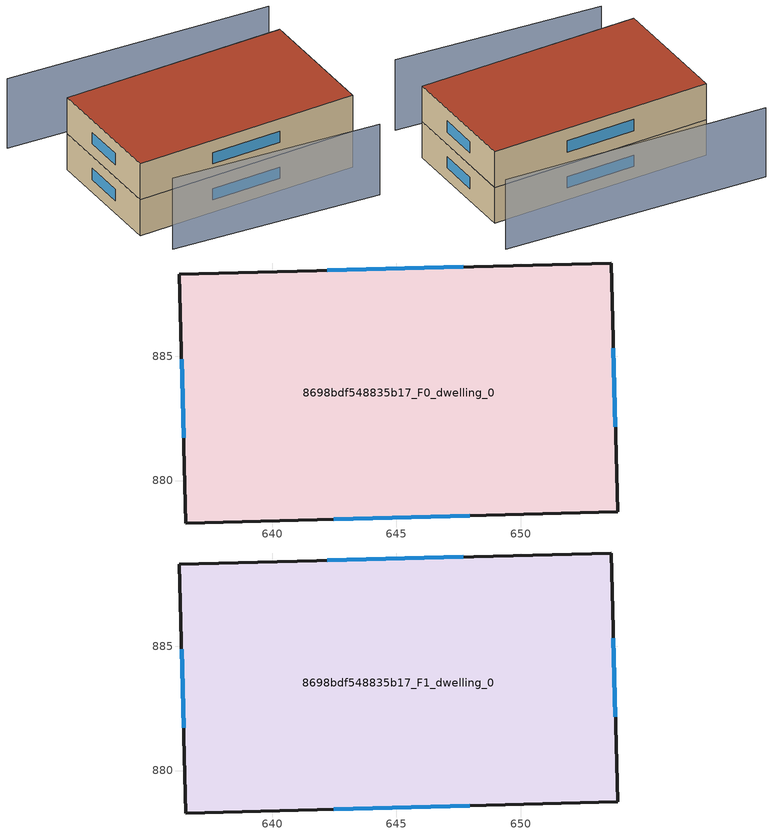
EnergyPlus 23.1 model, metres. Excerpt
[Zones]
8698bdf548835b17_F0_dwelling_0
 floor ground (EU_floor_Construction): 653.65,888.76 653.91,878.74 636.52,878.29 636.26,888.32 z0
 wall outside (EU_wall_Construction): 636.26,888.32 636.52,878.29 653.91,878.74 653.65,888.76 636.26,888.32 z0:3
 window (EU_Window_Construction): 636.35,884.88 636.43,881.72 / 647.7,888.61 642.21,888.47 / 653.82,882.17 653.74,885.33 / 642.47,878.44 647.95,878.58 z1.03:1.97
8698bdf548835b17_F1_dwelling_0
 floor to 8698bdf548835b17_F0_dwelling_0 (EU_floor_Construction): 653.65,888.76 653.91,878.74 636.52,878.29 636.26,888.32 z3
 wall outside (EU_wall_Construction): 636.26,888.32 636.52,878.29 653.91,878.74 653.65,888.76 636.26,888.32 z3:6
 window (EU_Window_Construction): 636.35,884.88 636.43,881.72 / 647.7,888.61 642.21,888.47 / 653.82,882.17 653.74,885.33 / 642.47,878.44 647.95,878.58 z4.03:4.97
 roof outside (EU_roof_Construction): 653.91,878.74 653.65,888.76 636.26,888.32 636.52,878.29 z6
shading: 637.65,875.64 653.82,874.66 z0:5.9; 654.64,892.08 633.95,892.82 z0:5.8
[Building]
EU S2 Campaign: North Axis=0; Terrain=City; Solar Distribution=FullExterior
[Site:Location]
Cape.Town.Intl.AP: Latitude=-33.965; Longitude=18.602; Time Zone=2; Elevation=46
[SizingPeriod:WeatherFileDays]
AnnualSizingPeriod: Begin Month=1; Begin Day of Month=1; End Month=12; End Day of Month=31; Day of Week for Start Day=Monday; Use Weather File Daylight Saving Period=No; Use Weather File Rain and Snow Indicators=No
[MATERIAL]
EU_InternalMass_Material: Roughness=MediumRough; Thickness=0.1; Conductivity=1; Density=1800; Specific Heat=900; Thermal Absorptance=0.9; Solar Absorptance=0.7; Visible Absorptance=0.7
[MATERIAL:NOMASS] Roughness=MediumRough; Thermal Absorptance=0.9; Solar Absorptance=0.7; Visible Absorptance=0.7
Name | Thermal Resistance
EU_wall_NoMass | 0.493876
EU_roof_NoMass | 0.449382
EU_floor_NoMass | 1.25
[WINDOWMATERIAL:SIMPLEGLAZINGSYSTEM]
EU_Window_SimpleGlazing: UFactor=4.4; Solar Heat Gain Coefficient=0.85; Visible Transmittance=0.85
[CONSTRUCTION]
EU_wall_Construction: EU_wall_NoMass
EU_roof_Construction: EU_roof_NoMass
EU_floor_Construction: EU_floor_NoMass
EU_Window_Construction: EU_Window_SimpleGlazing
EU_InternalMass_Construction: EU_InternalMass_Material
[ZONE] Type=1; Multiplier=1; Ceiling Height=autocalculate; Volume=523.49; Floor Area=autocalculate; Part of Total Floor Area=Yes
8698bdf548835b17_F0_dwelling_0; 8698bdf548835b17_F1_dwelling_0
[INTERNALMASS] Construction=EU_InternalMass_Construction; Surface Area=174.497
Name | Zone or ZoneList
8698bdf548835b17_F0_dwelling_0_EU_InternalMass | 8698bdf548835b17_F0_dwelling_0
8698bdf548835b17_F1_dwelling_0_EU_InternalMass | 8698bdf548835b17_F1_dwelling_0
[OTHEREQUIPMENT] Fuel Type=Electricity; Design Level Calculation Method=Watts/Area; Power per Zone Floor Area=1; Fraction Latent=0; Fraction Radiant=0; Fraction Lost=0; Carbon Dioxide Generation Rate=0; EndUse Subcategory=EU_Step8_InternalGains
Name | Zone or ZoneList or Space or SpaceList | Schedule
EU_Step8_InternalGain_8698bdf548835b17_F0_dwelling_0_f000 | 8698bdf548835b17_F0_dwelling_0 | EU_Step8_GainSchedule_8698bdf548835b17_F0_dwelling_0_f000
EU_Step8_InternalGain_8698bdf548835b17_F1_dwelling_0_f000 | 8698bdf548835b17_F1_dwelling_0 | EU_Step8_GainSchedule_8698bdf548835b17_F1_dwelling_0_f000
[ZONEVENTILATION:DESIGNFLOWRATE] Schedule=EU_AlwaysOn; Design Flow Rate Calculation Method=AirChanges/Hour; Air Changes per Hour=0.64; Ventilation Type=Natural; Fan Pressure Rise=0; Fan Total Efficiency=1; Constant Term Coefficient=1; Temperature Term Coefficient=0; Velocity Term Coefficient=0; Velocity Squared Term Coefficient=0; Minimum Indoor Temperature=-100; Maximum Indoor Temperature=100; Delta Temperature=-100; Minimum Outdoor Temperature=-100; Maximum Outdoor Temperature=100; Maximum Wind Speed=40
Name | Zone or ZoneList or Space or SpaceList
EU_ConstantAir_8698bdf548835b17_F0_dwelling_0 | 8698bdf548835b17_F0_dwelling_0
EU_ConstantAir_8698bdf548835b17_F1_dwelling_0 | 8698bdf548835b17_F1_dwelling_0
[HVACTEMPLATE:THERMOSTAT] Constant Heating Setpoint=20; Constant Cooling Setpoint=50
EU_HeatOnly_8698bdf548835b17_F0_dwelling_0; EU_HeatOnly_8698bdf548835b17_F1_dwelling_0
[HVACTEMPLATE:ZONE:IDEALLOADSAIRSYSTEM] System Availability Schedule=EU_AlwaysOn; Maximum Heating Supply Air Temperature=50; Minimum Cooling Supply Air Temperature=13; Maximum Heating Supply Air Humidity Ratio=0.0156; Minimum Cooling Supply Air Humidity Ratio=0.0077; Heating Limit=NoLimit; Cooling Limit=NoLimit; Heating Availability Schedule=EU_AlwaysOn; Cooling Availability Schedule=EU_CoolingOff; Dehumidification Control Type=ConstantSensibleHeatRatio; Cooling Sensible Heat Ratio=0.7; Dehumidification Setpoint=60; Humidification Control Type=None; Humidification Setpoint=30; Outdoor Air Method=None; Outdoor Air Flow Rate per Person=0.00944; Outdoor Air Flow Rate per Zone Floor Area=0; Outdoor Air Flow Rate per Zone=0; Demand Controlled Ventilation Type=None; Outdoor Air Economizer Type=NoEconomizer; Heat Recovery Type=None; Sensible Heat Recovery Effectiveness=0.7; Latent Heat Recovery Effectiveness=0.65
Name | Template Thermostat
8698bdf548835b17_F0_dwelling_0 | EU_HeatOnly_8698bdf548835b17_F0_dwelling_0
8698bdf548835b17_F1_dwelling_0 | EU_HeatOnly_8698bdf548835b17_F1_dwelling_0
[SIZING:ZONE] Zone Cooling Design Supply Air Temperature Input Method=SupplyAirTemperature; Zone Cooling Design Supply Air Temperature=13; Zone Heating Design Supply Air Temperature Input Method=SupplyAirTemperature; Zone Heating Design Supply Air Temperature=50; Zone Cooling Design Supply Air Humidity Ratio=0.008; Zone Heating Design Supply Air Humidity Ratio=0.008; Cooling Design Air Flow Method=DesignDay; Cooling Design Air Flow Rate=0; Cooling Minimum Air Flow per Zone Floor Area=0.000762; Cooling Minimum Air Flow=0; Cooling Minimum Air Flow Fraction=0.2; Heating Design Air Flow Method=DesignDay; Heating Design Air Flow Rate=0; Heating Maximum Air Flow per Zone Floor Area=0.002032; Heating Maximum Air Flow=0.141576; Heating Maximum Air Flow Fraction=0.3; Account for Dedicated Outdoor Air System=No; Dedicated Outdoor Air System Control Strategy=NeutralSupplyAir; Dedicated Outdoor Air Low Setpoint Temperature for Design=autosize; Dedicated Outdoor Air High Setpoint Temperature for Design=autosize; Zone Load Sizing Method=Sensible Load Only No Latent Load; Zone Latent Cooling Design Supply Air Humidity Ratio Input Method=HumidityRatioDifference; Zone Cooling Design Supply Air Humidity Ratio Difference=0.005; Zone Latent Heating Design Supply Air Humidity Ratio Input Method=HumidityRatioDifference; Zone Humidification Design Supply Air Humidity Ratio Difference=0.005
8698bdf548835b17_F0_dwelling_0; 8698bdf548835b17_F1_dwelling_0
[SCHEDULE:CONSTANT]
Name | Hourly Value
EU_AlwaysOn | 1
EU_CoolingOff | 0
[SCHEDULE:FILE] Column Number=1; Rows to Skip at Top=0; Number of Hours of Data=8760; Column Separator=Comma; Interpolate to Timestep=No; Minutes per Item=60; Adjust Schedule for Daylight Savings=Yes
Name | File
EU_Step8_GainSchedule_8698bdf548835b17_F0_dwelling_0_f000 | ../../schedules/8698bdf548835b17/8698bdf548835b17_F0_dwelling_0_f000_gain.csv
EU_Step8_GainSchedule_8698bdf548835b17_F1_dwelling_0_f000 | ../../schedules/8698bdf548835b17/8698bdf548835b17_F1_dwelling_0_f000_gain.csv
